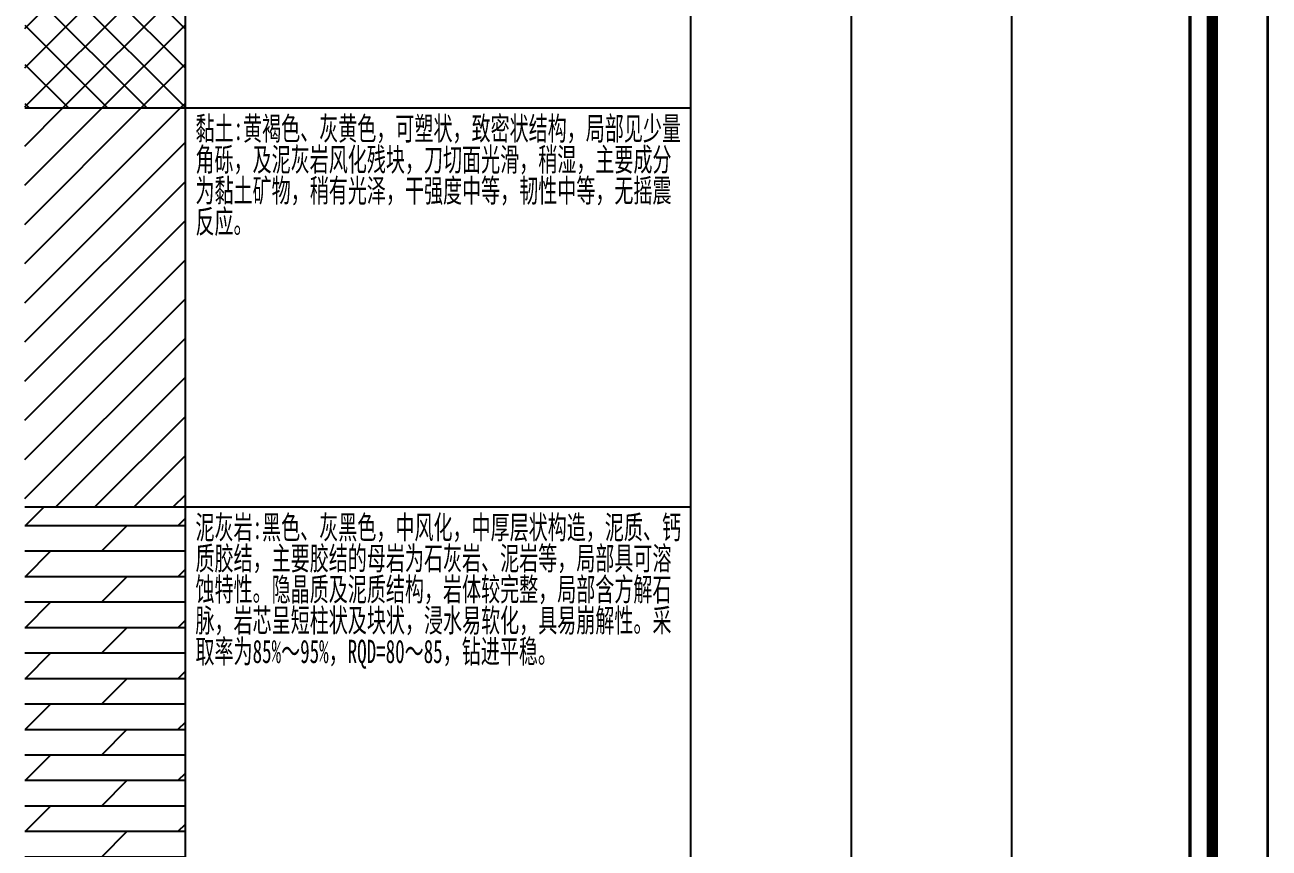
# Model space of a CAD drawing. Header units: millimetres. Extents: x 1264 to 9491, y 619 to 916.
# Drawn here: x 6706.8 to 6819.1, y 693.1 to 767.4 of the extents above; entities that cross this region are included whole.
import ezdxf

# ---------------------------------------------------------------- set-up
doc = ezdxf.new("R2010")
doc.units = ezdxf.units.MM
doc.styles.add('成果图表体', font='simfang_0.ttf', dxfattribs={"width": 0.6, "height": 2.1})

# ---------------------------------------------------------------- blocks, each defined once
blk = doc.blocks.new('柱状图图框模板-(昇龙标准).dwg24', base_point=(27, 229))
for points, const_width in [([(0, 0), (210, 0), (210, 297), (0, 297)], 0.25), ([(25, 5), (205, 5), (205, 292), (25, 292)], 1), ([(27, 265), (203, 265), (203, 17), (27, 17)], 0.3)]:
    blk.add_lwpolyline(points, close=True, dxfattribs=dict(const_width=const_width))

msp = doc.modelspace()

# ---------------------------------------------------------------- hatches: boundary and pattern name
at = {"linetype": 'Continuous'}
h = msp.add_hatch(dxfattribs=at)
h.set_pattern_fill('GKSTT', scale=0.5, style=0, pattern_type=2)
h.set_pattern_definition([(45, (0, 0), (-1.76776695, 1.76776695), []), (135, (0, 0), (-1.76776695, -1.76776695), [])])
h.paths.add_polyline_path([(6706.76, 759.89), (6721.25, 759.89), (6721.25, 819.89), (6706.76, 819.89)])
h = msp.add_hatch(dxfattribs=at)
h.set_pattern_fill('GKNXT', scale=0.5, style=0, pattern_type=2)
h.set_pattern_definition([(45, (0, 0), (-1.76776695, 1.76776695), [])])
h.paths.add_polyline_path([(6706.76, 723.89), (6721.25, 723.89), (6721.25, 759.89), (6706.76, 759.89)])
h = msp.add_hatch(dxfattribs=at)
h.set_pattern_fill('GKNHY1', scale=0.5, style=0, pattern_type=2)
h.set_pattern_definition([(0, (0, 0), (0, 2.3), []), (45, (0, 0), (4e-16, 4.5999997), [3.252691, -6.5053825])])
h.paths.add_polyline_path([(6706.76, 652.29), (6721.25, 652.29), (6721.25, 723.89), (6706.76, 723.89)])

# ---------------------------------------------------------------- linework, layer by layer
at = {"color": 0}
for points in [[(6721.25, 635.89), (6721.25, 819.89)], [(6721.25, 635.89), (6721.25, 819.89)], [(6721.25, 759.89), (6721.25, 819.89)], [(6766.88, 635.89), (6766.88, 819.89)], [(6766.88, 759.89), (6766.88, 819.89)], [(6766.88, 635.89), (6766.88, 819.89)], [(6781.36, 635.89), (6781.36, 819.89)], [(6781.36, 635.89), (6781.36, 819.89)], [(6795.85, 635.89), (6795.85, 819.89)], [(6795.85, 635.89), (6795.85, 819.89)], [(6811.94, 635.89), (6811.94, 819.89)], [(6721.25, 759.89), (6766.88, 759.89)], [(6721.25, 759.89), (6766.88, 759.89)], [(6721.25, 723.89), (6721.25, 759.89)], [(6766.88, 723.89), (6766.88, 759.89)], [(6721.25, 723.89), (6766.88, 723.89)], [(6721.25, 723.89), (6766.88, 723.89)], [(6721.25, 652.29), (6721.25, 723.89)], [(6766.88, 652.29), (6766.88, 723.89)]]:
    msp.add_lwpolyline(points, dxfattribs=at)
at = {"color": 7, "flags": 128}
for points in [[(6706.76, 759.89), (6721.25, 759.89)], [(6706.76, 723.89), (6721.25, 723.89)]]:
    msp.add_lwpolyline(points, dxfattribs=at)

# ---------------------------------------------------------------- block references
msp.add_blockref('柱状图图框模板-(昇龙标准).dwg24', (6635.94, 847.89))

# ---------------------------------------------------------------- texts
at = {"color": 0, "char_height": 2.1, "width": 43.8045, "attachment_point": 1, "line_spacing_factor": 0.8, "style": '成果图表体'}
for s, insert in [('\\A1;黏土:黄褐色、灰黄色，可塑状，致密状结构，局部见少量角砾，及泥灰岩风化残块，刀切面光滑，稍湿，主要成分为黏土矿物，稍有光泽，干强度中等，韧性中等，无摇震反应。', (6722.16, 759.09)), ('\\A1;泥灰岩:黑色、灰黑色，中风化，中厚层状构造，泥质、钙质胶结，主要胶结的母岩为石灰岩、泥岩等，局部具可溶蚀特性。隐晶质及泥质结构，岩体较完整，局部含方解石脉，岩芯呈短柱状及块状，浸水易软化，具易崩解性。采取率为85%～95%，RQD=80～85，钻进平稳。', (6722.16, 723.09))]:
    msp.add_mtext(s, dxfattribs=dict(at, insert=insert))

doc.saveas('drawing.dxf')
